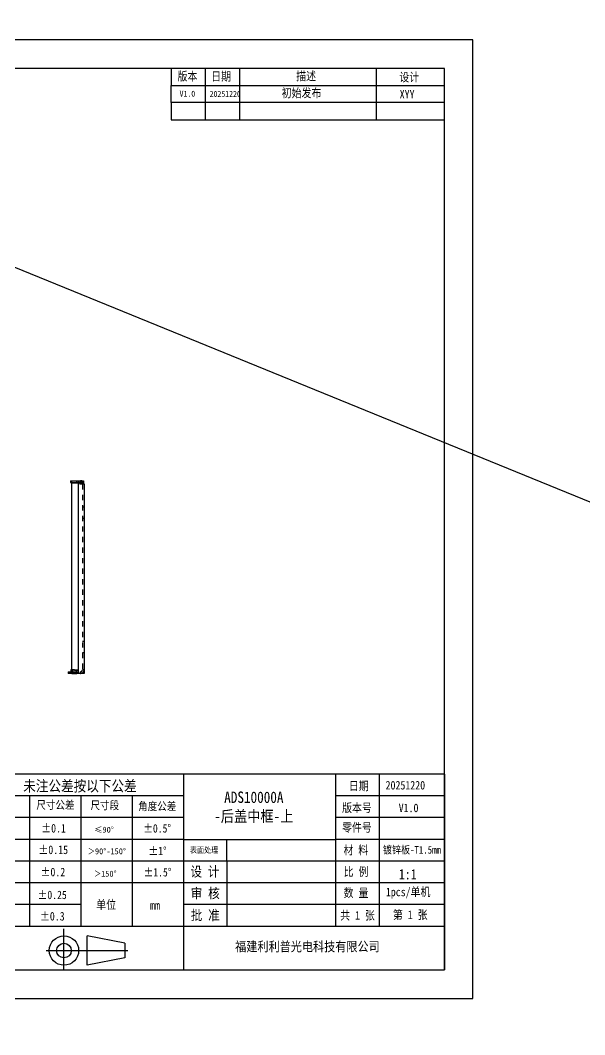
# Model space of a CAD drawing. Header units: millimetres. Extents: x -177 to 18421, y -5017 to 3255.
# Drawn here: x 6194 to 6689, y -3314 to -2424 of the extents above; entities that cross this region are included whole.
import ezdxf

# ---------------------------------------------------------------- set-up
doc = ezdxf.new("R2010")
doc.units = ezdxf.units.MM
doc.header["$LTSCALE"] = 46.255
doc.linetypes.add('HIDDEN', pattern=[0.2, 0.1, -0.1])
doc.layers.get('0').update_dxf_attribs({"linetype": 'CONTINUOUS'})
doc.layers.add('02___PRT_ALL_AXES', color=7, linetype='CONTINUOUS')
doc.layers.add('DEFAULT_2', color=8, linetype='HIDDEN')
doc.styles.get("Standard").update_dxf_attribs({"font": 'txt', "width": 0.85})
doc.styles.add('TEXTSTYLE_1', font='gdt', dxfattribs={"width": 0.8})

msp = doc.modelspace()

# ---------------------------------------------------------------- linework, layer by layer
for p, q in [((3604.224, -1587.394), (12020.537, -5017.418)), ((6356.235, -2466.292), (6356.235, -2511.292)), ((6386.235, -2466.292), (6386.235, -2511.292)), ((6506.235, -2466.292), (6506.235, -2511.292)), ((6566.235, -3085.491), (6157.039, -3085.491)), ((6337.039, -3085.491), (6337.039, -3257.292)), ((6470.599, -3085.491), (6470.599, -3219.114)), ((6508.968, -3085.491), (6508.968, -3218.478)), ((6566.235, -3085.491), (6566.235, -3257.292)), ((6337.039, -3104.58), (6157.039, -3104.58)), ((6202.039, -3104.58), (6202.039, -3219.087)), ((6247.039, -3104.58), (6247.039, -3219.087)), ((6292.039, -3104.58), (6292.039, -3219.087)), ((6566.235, -3104.58), (6470.599, -3104.58)), ((6337.039, -3123.669), (6157.039, -3123.669)), ((6566.235, -3123.669), (6470.599, -3123.669)), ((6337.039, -3142.758), (6157.039, -3142.758)), ((6337.039, -3142.758), (6470.599, -3142.758)), ((6375.217, -3161.847), (6375.217, -3142.758)), ((6566.235, -3142.758), (6470.599, -3142.758)), ((6337.039, -3161.847), (6157.039, -3161.847)), ((6566.235, -3161.847), (6337.039, -3161.847)), ((6375.217, -3161.847), (6375.217, -3219.114)), ((6566.235, -3180.936), (6157.039, -3180.936)), ((6247.039, -3199.998), (6157.039, -3199.998)), ((6566.235, -3200.025), (6337.039, -3200.025)), ((6337.039, -3219.087), (6157.039, -3219.087)), ((6566.235, -3219.114), (6337.039, -3219.114)), ((6285.473, -3233.845), (6252.397, -3227.41)), ((6285.473, -3233.845), (6285.473, -3246.716)), ((6285.473, -3246.716), (6252.397, -3253.151)), ((6157.039, -3257.292), (6566.235, -3257.292))]:
    msp.add_line(p, q)
at = {"color": 3, "linetype": 'Continuous'}
for p, q in [((6237.808, -2828.109), (6249.308, -2828.109)), ((6246.808, -2830.109), (6238.809, -2830.109)), ((6238.809, -2830.109), (6238.809, -2997.109)), ((6244.608, -2830.109), (6244.608, -2997.109)), ((6246.808, -2830.109), (6246.808, -2831.109)), ((6249.808, -2831.109), (6246.808, -2831.109)), ((6249.808, -2831.109), (6249.808, -2997.109)), ((6249.808, -2997.109), (6235.808, -2997.109))]:
    msp.add_line(p, q, dxfattribs=at)
at = {"color": 7, "linetype": 'Continuous'}
for p, q in [((6237.808, -2828.109), (6237.808, -2829.609)), ((6237.808, -2829.609), (6249.308, -2829.609)), ((6238.808, -2828.109), (6238.808, -2829.609)), ((6244.608, -2828.109), (6244.608, -2829.609)), ((6249.308, -2828.109), (6249.308, -2829.609)), ((6235.808, -2995.609), (6238.809, -2995.609)), ((6235.808, -2995.609), (6235.808, -2997.109)), ((6236.808, -2995.609), (6236.808, -2997.109))]:
    msp.add_line(p, q, dxfattribs=at)
at = {"lineweight": -3}
for p, q in [((6232.187, -3256.731), (6232.187, -3221.379)), ((6252.397, -3253.151), (6252.397, -3227.41)), ((6216.477, -3240.28), (6288.263, -3240.28))]:
    msp.add_line(p, q, dxfattribs=at)
at = {"color": 7, "linetype": 'Continuous'}
for points in [[(5402.235, -3282.292), (6591.235, -3282.292), (6591.235, -2441.292), (5402.235, -2441.292)], [(5427.235, -3257.292), (6566.235, -3257.292), (6566.235, -2466.292), (5427.235, -2466.292)]]:
    msp.add_lwpolyline(points, close=True, dxfattribs=at)
for points in [[(6566.235, -2496.292), (6326.235, -2496.292), (6326.235, -2511.292), (6566.235, -2511.292), (6566.235, -2466.292), (6326.235, -2466.292), (6326.235, -2481.292)], [(6326.235, -2496.292), (6326.235, -2481.292), (6566.235, -2481.292)]]:
    msp.add_lwpolyline(points)
at = {"lineweight": -3}
for radius in [12.871, 6.435]:
    msp.add_circle((6232.187, -3240.28), radius, dxfattribs=at)
at = {"color": 7, "linetype": 'Continuous'}
msp.add_arc((6246.808, -2831.109), 1.5, 0, 78.537168, dxfattribs=at)
at = {"color": 3, "linetype": 'Continuous'}
msp.add_arc((6246.808, -2831.109), 3, 0, 31.874773, dxfattribs=at)
at = {"layer": '02___PRT_ALL_AXES', "color": 8, "linetype": 'HIDDEN'}
for p, q in [((6243.058, -2828.109), (6247.558, -2828.109)), ((6243.058, -2828.109), (6243.058, -2829.609)), ((6243.058, -2829.609), (6247.558, -2829.609)), ((6245.308, -2828.109), (6245.308, -2829.609)), ((6247.558, -2828.109), (6247.558, -2829.609)), ((6238.133, -2995.609), (6244.483, -2995.609)), ((6241.308, -2994.109), (6238.809, -2994.109)), ((6239.198, -2995.609), (6239.198, -2996.459)), ((6239.198, -2996.459), (6243.418, -2996.459)), ((6239.398, -2996.459), (6239.198, -2996.849)), ((6243.418, -2996.849), (6239.198, -2996.849)), ((6239.198, -2996.849), (6239.198, -2996.979)), ((6239.198, -2996.979), (6243.418, -2996.979)), ((6239.208, -2995.609), (6239.208, -2997.109)), ((6239.208, -2997.109), (6243.408, -2997.109)), ((6239.808, -2994.409), (6239.808, -2996.979)), ((6241.308, -2997.109), (6241.308, -2995.609)), ((6242.808, -2994.409), (6242.808, -2996.979)), ((6243.218, -2996.459), (6243.418, -2996.849)), ((6243.408, -2995.609), (6243.408, -2997.109)), ((6243.418, -2995.609), (6243.418, -2996.459)), ((6243.418, -2996.849), (6243.418, -2996.979)), ((6244.483, -2994.109), (6244.483, -2995.609))]:
    msp.add_line(p, q, dxfattribs=at)
at = {"layer": '02___PRT_ALL_AXES', "color": 7, "linetype": 'Continuous'}
for p, q in [((6238.809, -2994.109), (6238.133, -2994.109)), ((6238.133, -2994.109), (6238.133, -2995.609))]:
    msp.add_line(p, q, dxfattribs=at)
at = {"layer": 'DEFAULT_2', "color": 8, "linetype": 'HIDDEN'}
for p, q in [((6246.173, -2830.109), (6246.173, -2831.109)), ((6246.808, -2828.109), (6246.808, -2829.609)), ((6248.308, -2829.609), (6248.308, -2828.109)), ((6246.808, -2831.109), (6246.173, -2831.109)), ((6248.308, -2831.109), (6248.308, -2997.109)), ((6249.808, -2851.109), (6248.308, -2851.109)), ((6249.808, -2861.109), (6248.308, -2861.109)), ((6249.808, -2969.109), (6248.308, -2969.109)), ((6249.808, -2979.109), (6248.308, -2979.109)), ((6238.809, -2995.609), (6246.808, -2995.609)), ((6239.508, -2994.109), (6244.483, -2994.109)), ((6239.808, -2994.409), (6239.508, -2994.109)), ((6242.808, -2994.409), (6239.808, -2994.409)), ((6241.371, -2994.109), (6241.371, -2994.159)), ((6241.371, -2994.159), (6241.85, -2994.159)), ((6241.374, -2994.109), (6241.374, -2994.159)), ((6241.38, -2994.109), (6241.38, -2994.159)), ((6241.385, -2994.109), (6241.385, -2994.159)), ((6241.401, -2994.109), (6241.401, -2994.159)), ((6241.407, -2994.109), (6241.407, -2994.159)), ((6241.415, -2994.109), (6241.415, -2994.159)), ((6241.447, -2994.109), (6241.447, -2994.159)), ((6241.452, -2994.109), (6241.452, -2994.159)), ((6241.453, -2994.109), (6241.453, -2994.159)), ((6241.455, -2994.109), (6241.455, -2994.159)), ((6241.46, -2994.109), (6241.46, -2994.159)), ((6241.471, -2994.109), (6241.471, -2994.159)), ((6241.479, -2994.109), (6241.479, -2994.159)), ((6241.486, -2994.109), (6241.486, -2994.159)), ((6241.507, -2994.109), (6241.507, -2994.159)), ((6241.513, -2994.109), (6241.513, -2994.159)), ((6241.514, -2994.109), (6241.514, -2994.159)), ((6241.521, -2994.109), (6241.521, -2994.159)), ((6241.523, -2994.109), (6241.523, -2994.159)), ((6241.524, -2994.109), (6241.524, -2994.159)), ((6241.552, -2994.109), (6241.552, -2994.159)), ((6241.566, -2994.109), (6241.566, -2994.159)), ((6241.569, -2994.109), (6241.569, -2994.159)), ((6241.575, -2994.109), (6241.575, -2994.159)), ((6241.587, -2994.109), (6241.587, -2994.159)), ((6241.595, -2994.109), (6241.595, -2994.159)), ((6241.627, -2994.109), (6241.627, -2994.159)), ((6241.634, -2994.109), (6241.634, -2994.159)), ((6241.635, -2994.109), (6241.635, -2994.159)), ((6241.641, -2994.109), (6241.641, -2994.159)), ((6241.664, -2994.109), (6241.664, -2994.159)), ((6241.674, -2994.109), (6241.674, -2994.159)), ((6241.681, -2994.109), (6241.681, -2994.159)), ((6241.689, -2994.109), (6241.689, -2994.159)), ((6241.69, -2994.109), (6241.69, -2994.159)), ((6241.691, -2994.109), (6241.691, -2994.159)), ((6241.693, -2994.109), (6241.693, -2994.159)), ((6241.722, -2994.109), (6241.722, -2994.159)), ((6241.734, -2994.109), (6241.734, -2994.159)), ((6241.737, -2994.109), (6241.737, -2994.159)), ((6241.746, -2994.109), (6241.746, -2994.159)), ((6241.748, -2994.109), (6241.748, -2994.159)), ((6241.755, -2994.109), (6241.755, -2994.159)), ((6241.756, -2994.109), (6241.756, -2994.159)), ((6241.766, -2994.109), (6241.766, -2994.159)), ((6241.773, -2994.109), (6241.773, -2994.159)), ((6241.793, -2994.109), (6241.793, -2994.159)), ((6241.804, -2994.109), (6241.804, -2994.159)), ((6241.834, -2994.109), (6241.834, -2994.159)), ((6241.838, -2994.109), (6241.838, -2994.159)), ((6241.85, -2994.109), (6241.85, -2994.159)), ((6242.045, -2994.109), (6242.045, -2994.159)), ((6242.045, -2994.159), (6244.331, -2994.159)), ((6242.08, -2994.109), (6242.08, -2994.159)), ((6242.134, -2994.109), (6242.134, -2994.159)), ((6242.209, -2994.109), (6242.209, -2994.159)), ((6242.231, -2994.109), (6242.231, -2994.159)), ((6242.245, -2994.109), (6242.245, -2994.159)), ((6242.305, -2994.109), (6242.305, -2994.159)), ((6242.556, -2994.109), (6242.556, -2994.159)), ((6242.626, -2994.109), (6242.626, -2994.159)), ((6242.654, -2994.109), (6242.654, -2994.159)), ((6242.694, -2994.109), (6242.694, -2994.159)), ((6242.695, -2994.109), (6242.695, -2994.159)), ((6242.808, -2994.409), (6243.108, -2994.109)), ((6242.826, -2994.109), (6242.826, -2994.159)), ((6242.83, -2994.109), (6242.83, -2994.159)), ((6242.84, -2994.109), (6242.84, -2994.159)), ((6242.85, -2994.109), (6242.85, -2994.159)), ((6242.853, -2994.109), (6242.853, -2994.159)), ((6242.875, -2994.109), (6242.875, -2994.159)), ((6242.892, -2994.109), (6242.892, -2994.159)), ((6242.907, -2994.109), (6242.907, -2994.159)), ((6242.916, -2994.109), (6242.916, -2994.159)), ((6242.921, -2994.109), (6242.921, -2994.159)), ((6242.937, -2994.109), (6242.937, -2994.159)), ((6242.943, -2994.109), (6242.943, -2994.159)), ((6242.95, -2994.109), (6242.95, -2994.159)), ((6242.968, -2994.109), (6242.968, -2994.159)), ((6242.978, -2994.109), (6242.978, -2994.159)), ((6243.033, -2994.109), (6243.033, -2994.159)), ((6243.036, -2994.109), (6243.036, -2994.159)), ((6243.084, -2994.109), (6243.084, -2994.159)), ((6243.093, -2994.109), (6243.093, -2994.159)), ((6243.129, -2994.109), (6243.129, -2994.159)), ((6243.146, -2994.109), (6243.146, -2994.159)), ((6243.156, -2994.109), (6243.156, -2994.159)), ((6243.187, -2994.109), (6243.187, -2994.159)), ((6243.19, -2994.109), (6243.19, -2994.159)), ((6243.199, -2994.109), (6243.199, -2994.159)), ((6243.224, -2994.109), (6243.224, -2994.159)), ((6243.23, -2994.109), (6243.23, -2994.159)), ((6243.232, -2994.109), (6243.232, -2994.159)), ((6243.245, -2994.109), (6243.245, -2994.159)), ((6243.252, -2994.109), (6243.252, -2994.159)), ((6243.283, -2994.109), (6243.283, -2994.159)), ((6243.286, -2994.109), (6243.286, -2994.159)), ((6243.309, -2994.109), (6243.309, -2994.159)), ((6243.312, -2994.109), (6243.312, -2994.159)), ((6243.322, -2994.109), (6243.322, -2994.159)), ((6243.324, -2994.109), (6243.324, -2994.159)), ((6243.326, -2994.109), (6243.326, -2994.159)), ((6243.33, -2994.109), (6243.33, -2994.159)), ((6243.338, -2994.109), (6243.338, -2994.159)), ((6243.34, -2994.109), (6243.34, -2994.159)), ((6243.353, -2994.109), (6243.353, -2994.159)), ((6243.366, -2994.109), (6243.366, -2994.159)), ((6243.388, -2994.109), (6243.388, -2994.159)), ((6243.39, -2994.109), (6243.39, -2994.159)), ((6243.398, -2994.109), (6243.398, -2994.159)), ((6243.402, -2994.109), (6243.402, -2994.159)), ((6243.41, -2994.109), (6243.41, -2994.159)), ((6243.412, -2994.109), (6243.412, -2994.159)), ((6243.414, -2994.109), (6243.414, -2994.159)), ((6243.416, -2994.109), (6243.416, -2994.159)), ((6243.435, -2994.109), (6243.435, -2994.159)), ((6243.438, -2994.109), (6243.438, -2994.159)), ((6243.446, -2994.109), (6243.446, -2994.159)), ((6243.447, -2994.109), (6243.447, -2994.159)), ((6243.458, -2994.109), (6243.458, -2994.159)), ((6243.461, -2994.109), (6243.461, -2994.159)), ((6243.465, -2994.109), (6243.465, -2994.159)), ((6243.478, -2994.109), (6243.478, -2994.159)), ((6243.488, -2994.109), (6243.488, -2994.159)), ((6243.489, -2994.109), (6243.489, -2994.159)), ((6243.505, -2994.109), (6243.505, -2994.159)), ((6243.508, -2997.109), (6243.508, -2995.609)), ((6243.524, -2994.109), (6243.524, -2994.159)), ((6243.531, -2994.109), (6243.531, -2994.159)), ((6243.532, -2994.109), (6243.532, -2994.159)), ((6243.543, -2994.109), (6243.543, -2994.159)), ((6243.544, -2994.109), (6243.544, -2994.159)), ((6243.55, -2994.109), (6243.55, -2994.159)), ((6243.557, -2994.109), (6243.557, -2994.159)), ((6243.573, -2994.109), (6243.573, -2994.159)), ((6243.584, -2994.109), (6243.584, -2994.159)), ((6243.586, -2994.109), (6243.586, -2994.159)), ((6243.593, -2994.109), (6243.593, -2994.159)), ((6243.6, -2994.109), (6243.6, -2994.159)), ((6243.627, -2994.109), (6243.627, -2994.159)), ((6243.631, -2994.109), (6243.631, -2994.159)), ((6243.633, -2994.109), (6243.633, -2994.159)), ((6243.636, -2994.109), (6243.636, -2994.159)), ((6243.639, -2994.109), (6243.639, -2994.159)), ((6243.643, -2994.109), (6243.643, -2994.159)), ((6243.66, -2994.109), (6243.66, -2994.159)), ((6243.661, -2994.109), (6243.661, -2994.159)), ((6243.665, -2994.109), (6243.665, -2994.159)), ((6243.667, -2994.109), (6243.667, -2994.159)), ((6243.709, -2994.109), (6243.709, -2994.159)), ((6243.726, -2994.109), (6243.726, -2994.159)), ((6243.741, -2994.109), (6243.741, -2994.159)), ((6243.791, -2994.109), (6243.791, -2994.159)), ((6244.072, -2994.109), (6244.072, -2994.159)), ((6244.109, -2994.109), (6244.109, -2994.159)), ((6244.164, -2994.109), (6244.164, -2994.159)), ((6244.24, -2994.109), (6244.24, -2994.159)), ((6244.331, -2994.109), (6244.331, -2994.159)), ((6246.808, -2997.109), (6246.808, -2995.609)), ((6246.98, -2997.104), (6246.894, -2995.606)), ((6249.808, -2994.109), (6248.308, -2994.109))]:
    msp.add_line(p, q, dxfattribs=at)
for centre, radius, start, end in [((6246.808, -2831.109), 3, 31.874773, 90), ((6246.808, -2831.109), 1.5, 78.537168, 90), ((6246.808, -2994.109), 3, 270, 0), ((6246.808, -2994.109), 1.5, 270, 0)]:
    msp.add_arc(centre, radius, start, end, dxfattribs=at)

# ---------------------------------------------------------------- texts
at = {"lineweight": -3, "attachment_point": 5}
for s, insert, char_height, width in [('{\\fSimSun|b0|i0|c134|p54;版本}', (6340.575, -2473.604), 7.5163, 32.26492), ('{\\fSimSun|b0|i0|c134|p54;日期}', (6370.127, -2473.709), 7.5163, 32.26492), ('{\\fSimSun|b0|i0|c134|p54;描述}', (6444.735, -2473.4), 7.5163, 32.26492), ('{\\fSimSun|b0|i0|c134|p54;设计}', (6535.317, -2474.415), 7.5163, 32.26492), ('{\\fSimSun|b0|i0|c134|p54;初始发布}', (6440.744, -2488.295), 7.5163, 49.01933), ('{\\fSimSun|b0|i0|c134|p54;XYY}', (6533.4, -2488.847), 7.5163, 32.26492), ('{\\fSimSun|b0|i0|c134|p54;尺寸公差}', (6224.676, -3112.941), 7.05878, 63.16955), ('{\\fSimSun|b0|i0|c134|p54;尺寸段}', (6267.996, -3113.285), 7.05878, 63.16955), ('{\\fSimSun|b0|i0|c134|p54;角度公差}', (6314.066, -3114.144), 7.05878, 63.16955), ('{\\fSimSun|b0|i0|c0|p54;%%P\\fSimSun|b0|i0|c134|p54;0.1}', (6223.057, -3133.031), 7.5, 40.66211), ('{\\fSimSun|b0|i0|c134|p54;≤90°}', (6267.322, -3134.364), 5.25, 61.41484), ('{\\fSimSun|b0|i0|c0|p54;%%P\\fSimSun|b0|i0|c134|p54;0.5\\fSimSun|b0|i0|c0|p54;%%D}', (6313.958, -3133.135), 7.35, 40.66211), ('{\\fSimSun|b0|i0|c0|p54;%%P\\fSimSun|b0|i0|c134|p54;0.15}', (6222.768, -3151.946), 7.5, 40.66211), ('{\\fSimSun|b0|i0|c134|p54;＞90°-150°}', (6269.87, -3153.234), 5.25, 42.83625), ('{\\fSimSun|b0|i0|c0|p54;%%P\\fSimSun|b0|i0|c134|p54;1\\fSimSun|b0|i0|c0|p54;%%D}', (6314.33, -3152.911), 7.35, 40.66211), ('{\\fSimSun|b0|i0|c0|p54;%%P\\fSimSun|b0|i0|c134|p54;0.2}', (6222.461, -3171.439), 7.5, 40.66211), ('{\\fSimSun|b0|i0|c0|p54;%%P\\fSimSun|b0|i0|c134|p54;1.5\\fSimSun|b0|i0|c0|p54;%%D}', (6314.263, -3171.659), 7.35, 40.66211), ('{\\fSimSun|b0|i0|c134|p54;＞150°}', (6268.465, -3172.886), 5.25, 61.41484), ('{\\fSimSun|b0|i0|c0|p54;%%P\\fSimSun|b0|i0|c134|p54;0.25}', (6221.857, -3191.521), 7.35, 40.66211), ('{\\fSimSun|b0|i0|c0|p54;%%P\\fSimSun|b0|i0|c134|p54;0.3}', (6221.941, -3210.266), 7.5, 40.66211)]:
    msp.add_mtext(s, dxfattribs=dict(at, insert=insert, char_height=char_height, width=width))
at = {"insert": (6333.668, -2485.81), "char_height": 5.25, "width": 18.95171, "attachment_point": 1, "style": 'TEXTSTYLE_1'}
msp.add_mtext('{\\fSimSun|b0|i0|c0|p2;V1.0}', dxfattribs=at)
at = {"color": 0, "insert": (6360.059, -2485.969), "char_height": 5.25, "width": 28.21107, "attachment_point": 1, "style": 'TEXTSTYLE_1'}
msp.add_mtext('{\\fSimSun|b0|i0|c134|p54;20251220}', dxfattribs=at)
for s, insert, char_height, width, attachment_point in [('{\\f宋体|b0|i0|c134|p54;未注公差按以下公差}', (6246.196, -3096.435), 9.5445, 169.57989, 5), ('{\\fSimSun|b0|i0|c134|p54;日期}', (6490.911, -3096.363), 7.5, 56.7, 5), ('{\\fSimSun|b0|i0|c0|p54;2025\\fSimSun|b0|i0|c134|p54;1220}', (6514.52, -3091.481), 7.5, 47.64523, 1), ('{\\fSimSun|b0|i0|c134|p54;ADS10000A\\P-后盖中框-上}', (6398.856, -3114.673), 10, 104.15153, 5), ('{\\fSimSun|b0|i0|c134|p54;版本号}', (6489.361, -3115.56), 7.5, 56.7, 5), ('{\\fSimSun|b0|i0|c0|p2;V\\fSimSun|b0|i0|c134|p2;1.0}', (6526.018, -3111.357), 7.5, 47.64523, 1), ('{\\fSimSun|b0|i0|c134|p54;零件号}', (6489.36, -3132.782), 7.5, 57.267, 5), ('{\\fSimSun|b0|i0|c134|p54;表面处理}', (6355.215, -3152.372), 5.25, 37.6936, 5), ('{\\fSimSun|b0|i0|c134|p54;材 料}', (6488.412, -3152.62), 7.5, 57.267, 5), ('{\\fSimSun|b0|i0|c134|p54;镀锌板-T1.5mm}', (6537.603, -3152.308), 6.6813, 57.267, 5), ('{\\fSimSun|b0|i0|c134|p54;设 计}', (6355.934, -3171.473), 8.78094, 37.6936, 5), ('{\\fSimSun|b0|i0|c134|p54;比 例}', (6488.543, -3171.58), 7.5, 57.267, 5), ('{\\f宋体|b0|i0|c134|p54;审 核}', (6356.206, -3190.523), 8.78094, 38.178, 5), ('{\\fSimSun|b0|i0|c134|p54;数 量}', (6488.536, -3190.166), 7.5, 81, 5), ('{\\fSimSun|b0|i0|c134|p54;1pcs/单机}', (6534.305, -3189.94), 7.5, 57.267, 5), ('{\\fSimSun|b0|i0|c134|p54;单位}', (6269.225, -3200.451), 7.5, 37.6936, 5), ('{\\fSimSun|b0|i0|c134|p54;mm}', (6312.07, -3200.534), 7.5, 37.6936, 5), ('{\\f宋体|b0|i0|c134|p54;批 准}', (6356.206, -3209.693), 8.78094, 38.178, 5), ('{\\fSimSun|b0|i0|c134|p54;\\H0.85412x;第 1 张\\H1.17079x; }', (6536.135, -3209.374), 8.78094, 41.14746, 5), ('{\\fSimSun|b0|i0|c134|p54;\\H0.85412x;共 1 张\\H1.17079x; }', (6489.855, -3209.891), 8.78094, 38.69293, 5), ('{\\fSimSun|b1|i0|c134|p54;   福建利利普光电科技有限公司}', (6438.62, -3237.24), 8.41825, 188.78327, 5)]:
    msp.add_mtext(s, dxfattribs=dict(insert=insert, char_height=char_height, width=width, attachment_point=attachment_point))
at = {"linetype": 'Continuous', "insert": (6541.784, -3168.882), "char_height": 9, "width": 13.6115, "attachment_point": 3, "line_spacing_factor": 0.9}
msp.add_mtext('{\\fSimSun|b0|i0|c134|p2;1:1}', dxfattribs=at)

doc.saveas('drawing.dxf')
